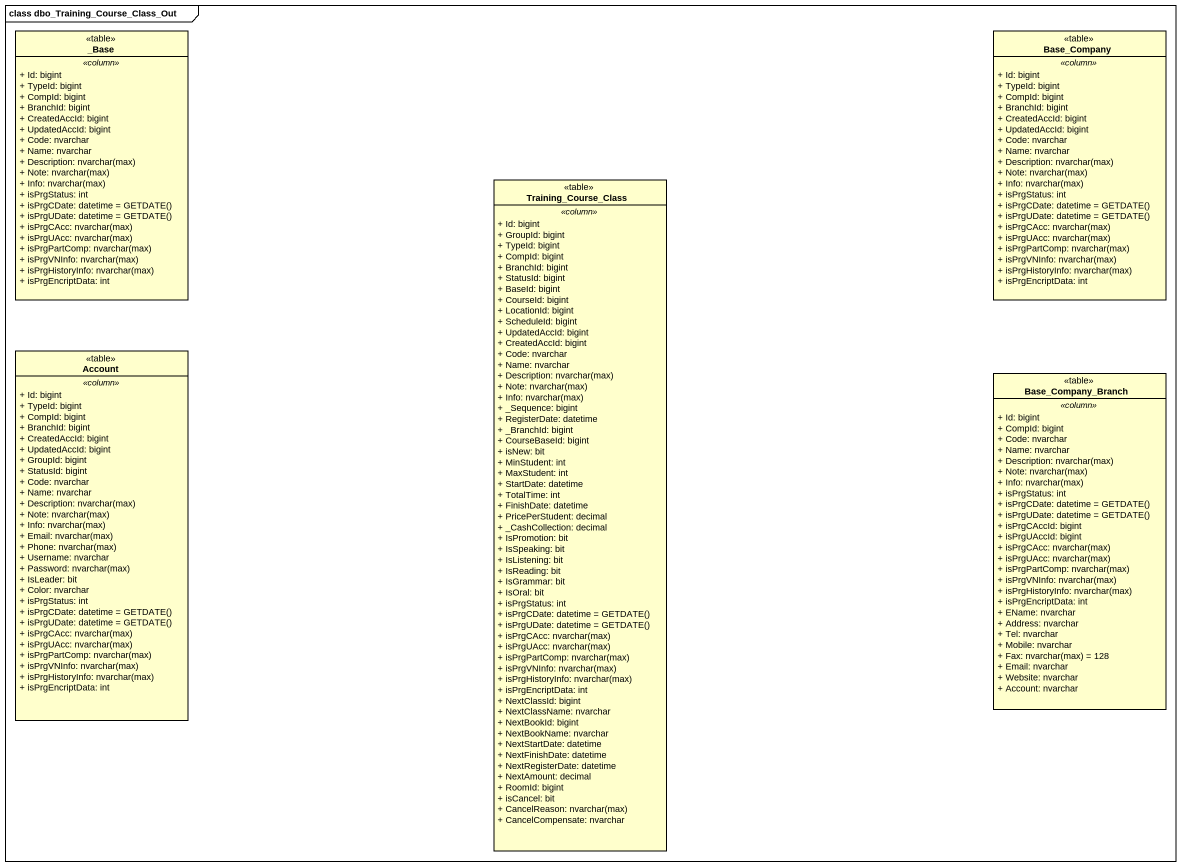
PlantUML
@startuml
mainframe class dbo_Training_Course_Class_Out
hide circle
hide empty members
skinparam classAttributeIconSize 0
class "_Base" as Base <<table>> {
  .. <<column>> ..
  + Id: bigint
  + TypeId: bigint
  + CompId: bigint
  + BranchId: bigint
  + CreatedAccId: bigint
  + UpdatedAccId: bigint
  + Code: nvarchar
  + Name: nvarchar
  {field} + Description: nvarchar(max)
  {field} + Note: nvarchar(max)
  {field} + Info: nvarchar(max)
  + isPrgStatus: int
  {field} + isPrgCDate: datetime = GETDATE()
  {field} + isPrgUDate: datetime = GETDATE()
  {field} + isPrgCAcc: nvarchar(max)
  {field} + isPrgUAcc: nvarchar(max)
  {field} + isPrgPartComp: nvarchar(max)
  {field} + isPrgVNInfo: nvarchar(max)
  {field} + isPrgHistoryInfo: nvarchar(max)
  + isPrgEncriptData: int
}
class Base_Company <<table>> {
  .. <<column>> ..
  + Id: bigint
  + TypeId: bigint
  + CompId: bigint
  + BranchId: bigint
  + CreatedAccId: bigint
  + UpdatedAccId: bigint
  + Code: nvarchar
  + Name: nvarchar
  {field} + Description: nvarchar(max)
  {field} + Note: nvarchar(max)
  {field} + Info: nvarchar(max)
  + isPrgStatus: int
  {field} + isPrgCDate: datetime = GETDATE()
  {field} + isPrgUDate: datetime = GETDATE()
  {field} + isPrgCAcc: nvarchar(max)
  {field} + isPrgUAcc: nvarchar(max)
  {field} + isPrgPartComp: nvarchar(max)
  {field} + isPrgVNInfo: nvarchar(max)
  {field} + isPrgHistoryInfo: nvarchar(max)
  + isPrgEncriptData: int
}
class Training_Course_Class <<table>> {
  .. <<column>> ..
  + Id: bigint
  + GroupId: bigint
  + TypeId: bigint
  + CompId: bigint
  + BranchId: bigint
  + StatusId: bigint
  + BaseId: bigint
  + CourseId: bigint
  + LocationId: bigint
  + ScheduleId: bigint
  + UpdatedAccId: bigint
  + CreatedAccId: bigint
  + Code: nvarchar
  + Name: nvarchar
  {field} + Description: nvarchar(max)
  {field} + Note: nvarchar(max)
  {field} + Info: nvarchar(max)
  + _Sequence: bigint
  + RegisterDate: datetime
  + _BranchId: bigint
  + CourseBaseId: bigint
  + isNew: bit
  + MinStudent: int
  + MaxStudent: int
  + StartDate: datetime
  + TotalTime: int
  + FinishDate: datetime
  + PricePerStudent: decimal
  + _CashCollection: decimal
  + IsPromotion: bit
  + IsSpeaking: bit
  + IsListening: bit
  + IsReading: bit
  + IsGrammar: bit
  + IsOral: bit
  + isPrgStatus: int
  {field} + isPrgCDate: datetime = GETDATE()
  {field} + isPrgUDate: datetime = GETDATE()
  {field} + isPrgCAcc: nvarchar(max)
  {field} + isPrgUAcc: nvarchar(max)
  {field} + isPrgPartComp: nvarchar(max)
  {field} + isPrgVNInfo: nvarchar(max)
  {field} + isPrgHistoryInfo: nvarchar(max)
  + isPrgEncriptData: int
  + NextClassId: bigint
  + NextClassName: nvarchar
  + NextBookId: bigint
  + NextBookName: nvarchar
  + NextStartDate: datetime
  + NextFinishDate: datetime
  + NextRegisterDate: datetime
  + NextAmount: decimal
  + RoomId: bigint
  + isCancel: bit
  {field} + CancelReason: nvarchar(max)
  + CancelCompensate: nvarchar
}
class Account <<table>> {
  .. <<column>> ..
  + Id: bigint
  + TypeId: bigint
  + CompId: bigint
  + BranchId: bigint
  + CreatedAccId: bigint
  + UpdatedAccId: bigint
  + GroupId: bigint
  + StatusId: bigint
  + Code: nvarchar
  + Name: nvarchar
  {field} + Description: nvarchar(max)
  {field} + Note: nvarchar(max)
  {field} + Info: nvarchar(max)
  {field} + Email: nvarchar(max)
  {field} + Phone: nvarchar(max)
  + Username: nvarchar
  {field} + Password: nvarchar(max)
  + IsLeader: bit
  + Color: nvarchar
  + isPrgStatus: int
  {field} + isPrgCDate: datetime = GETDATE()
  {field} + isPrgUDate: datetime = GETDATE()
  {field} + isPrgCAcc: nvarchar(max)
  {field} + isPrgUAcc: nvarchar(max)
  {field} + isPrgPartComp: nvarchar(max)
  {field} + isPrgVNInfo: nvarchar(max)
  {field} + isPrgHistoryInfo: nvarchar(max)
  + isPrgEncriptData: int
}
class Base_Company_Branch <<table>> {
  .. <<column>> ..
  + Id: bigint
  + CompId: bigint
  + Code: nvarchar
  + Name: nvarchar
  {field} + Description: nvarchar(max)
  {field} + Note: nvarchar(max)
  {field} + Info: nvarchar(max)
  + isPrgStatus: int
  {field} + isPrgCDate: datetime = GETDATE()
  {field} + isPrgUDate: datetime = GETDATE()
  + isPrgCAccId: bigint
  + isPrgUAccId: bigint
  {field} + isPrgCAcc: nvarchar(max)
  {field} + isPrgUAcc: nvarchar(max)
  {field} + isPrgPartComp: nvarchar(max)
  {field} + isPrgVNInfo: nvarchar(max)
  {field} + isPrgHistoryInfo: nvarchar(max)
  + isPrgEncriptData: int
  + EName: nvarchar
  + Address: nvarchar
  + Tel: nvarchar
  + Mobile: nvarchar
  {field} + Fax: nvarchar(max) = 128
  + Email: nvarchar
  + Website: nvarchar
  + Account: nvarchar
}
@enduml
